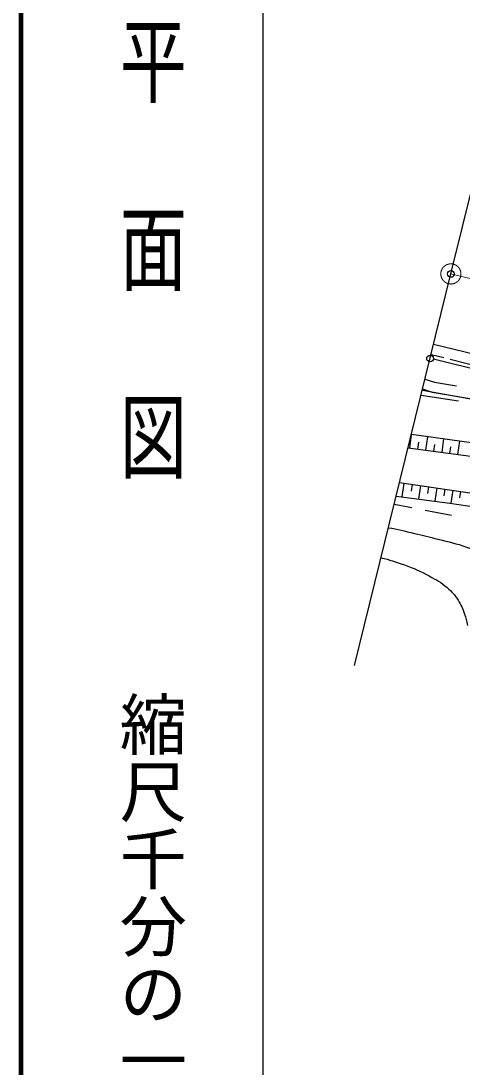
# Model space of a CAD drawing. Units: millimetres at full size, sheet at 1:1000; details may follow other scales. Extents: x 40000 to 680000, y 20000 to 380000.
# Drawn here: x 40000 to 72808, y 263000 to 340847 of the extents above; entities that cross this region are included whole.
import ezdxf
from ezdxf.enums import TextEntityAlignment as Align

# ---------------------------------------------------------------- set-up
doc = ezdxf.new("R2010")
doc.units = ezdxf.units.MM
doc.header["$LTSCALE"] = 1000
doc.header["$PDMODE"] = 32
doc.header["$PDSIZE"] = 500
doc.linetypes.add('CHAIN', pattern=[18.5, 12, -1.5, 3.5, -1.5])
for name, color, linetype, lineweight in [('M-BGD', 7, 'Continuous', 25), ('M-BMK', 2, 'CHAIN', 13), ('M-BMK-OTRS', 5, 'Continuous', 25), ('M-BMK-ROW', 30, 'Continuous', 25), ('M-STR-STRC', 7, 'Continuous', 25), ('M-TTL', 2, 'Continuous', 140), ('M-TTL-BAND', 7, 'Continuous', 25)]:
    doc.layers.add(name, color=color, linetype=linetype, lineweight=lineweight)
doc.layers.add('M-OTRS', color=6, linetype='Continuous')
doc.styles.add('@ＭＳ ゴシック', font='')
doc.styles.get('@ＭＳ ゴシック').set_extended_font_data('@MS Gothic')

msp = doc.modelspace()

# ---------------------------------------------------------------- linework, layer by layer
at = {"layer": 'M-BGD'}
for p, q in [((70501, 316023), (71447, 315791)), ((71932, 315672), (73389, 315314)), ((70050, 314192), (70763, 313957)), ((70763, 313957), (72397, 313684)), ((69757, 313004), (72546, 312584)), ((69870, 313461), (70583, 313227)), ((70583, 313227), (80290, 311601)), ((68923, 309071), (69059, 310079)), ((81609, 308306), (69038, 310082)), ((70124, 308908), (70260, 309909)), ((68793, 309088), (76475, 308050)), ((69524, 308990), (69591, 309490)), ((70721, 308828), (70788, 309325)), ((71317, 308747), (71452, 309741)), ((71910, 308667), (71976, 309160)), ((72502, 308587), (72635, 309574)), ((68156, 306500), (80756, 304658)), ((68472, 306454), (68321, 305421)), ((69092, 306363), (69016, 305847)), ((69712, 306273), (69564, 305262)), ((70318, 306184), (70244, 305679)), ((70924, 306095), (70780, 305107)), ((71518, 306009), (71445, 305515)), ((67904, 305474), (71902, 304964)), ((72111, 305922), (71969, 304954)), ((72692, 305837), (72621, 305353)), ((67759, 304886), (69078, 304630)), ((70059, 304440), (72023, 304060)), ((71902, 304964), (80555, 303694))]:
    msp.add_line(p, q, dxfattribs=at)
for points, knots in [([(67327, 303136), (68042, 303028), (68498, 302886), (69263, 302714), (69956, 302559), (70341, 302457), (71029, 302279), (71860, 302065), (72335, 301973), (73148, 301700), (73777, 301488), (74149, 301402), (74729, 301080), (75096, 300877), (75299, 300747), (75606, 300462), (75888, 300200), (76043, 300043), (76262, 299727), (76453, 299451), (76542, 299279), (76652, 298962), (76791, 298560), (76804, 298312), (76834, 297888), (76861, 297513), (76799, 297303), (76766, 296929), (76717, 296365), (76687, 296180), (76592, 295491)], [0, 0, 0, 0, 1, 1, 1, 2, 2, 2, 3, 3, 3, 4, 4, 4, 5, 5, 5, 6, 6, 6, 7, 7, 7, 8, 8, 8, 9, 9, 9, 10, 10, 10, 10]), ([(66775, 300889), (67443, 300752), (67842, 300607), (68516, 300366), (69257, 300100), (69666, 299922), (70357, 299544), (70907, 299243), (71241, 299095), (71708, 298676), (72066, 298356), (72254, 298150), (72508, 297741), (72742, 297363), (72850, 297133), (72996, 296713), (73110, 296385), (73143, 296255), (73225, 295853)], [0, 0, 0, 0, 1, 1, 1, 2, 2, 2, 3, 3, 3, 4, 4, 4, 5, 5, 5, 6, 6, 6, 6])]:
    msp.add_open_spline(points, degree=3, knots=knots, dxfattribs=at)
at = {"layer": 'M-BMK'}
msp.add_line((202062, 289998), (71977, 322020), dxfattribs=at)
msp.add_circle((71977, 322020), 750, dxfattribs=at)
at = {"layer": 'M-BMK-OTRS'}
for p, q in [((71977, 322020), (79147, 351150)), ((64806, 292889), (71977, 322020))]:
    msp.add_line(p, q, dxfattribs=at)
at = {"layer": 'M-BMK-ROW'}
msp.add_lwpolyline([(310299, 253746), (307683, 253735), (270190, 264276), (262894, 267048), (233049, 274483), (200034, 282502), (169092, 290015), (144824, 295900), (125826, 300514), (101150, 306534), (82257, 311122), (69863, 313346)], dxfattribs=at)
at = {"layer": 'M-OTRS'}
msp.add_point((71977, 322020), dxfattribs=at)
at = {"layer": 'M-STR-STRC'}
for p, q in [((70692, 316800), (82780, 313832)), ((78246, 313813), (70672, 315672))]:
    msp.add_line(p, q, dxfattribs=at)
msp.add_circle((70429, 315732), 250, dxfattribs=at)
at = {"layer": 'M-TTL'}
msp.add_line((40000, 380000), (40000, 20000), dxfattribs=at)
at = {"layer": 'M-TTL-BAND'}
msp.add_line((58000, 370000), (58000, 20000), dxfattribs=at)

# ---------------------------------------------------------------- texts
at = {"layer": 'M-TTL-BAND', "style": '@ＭＳ ゴシック', "width": 1.4}
msp.add_text('平  面  図', height=3666, rotation=270, dxfattribs=at).set_placement((49777, 306475), align=Align.MIDDLE_RIGHT)
at = {"layer": 'M-TTL-BAND', "style": '@ＭＳ ゴシック'}
msp.add_text('縮尺千分の一', height=3666, rotation=270, dxfattribs=at).set_placement((49777, 261030), align=Align.MIDDLE_RIGHT)

doc.saveas('drawing.dxf')
